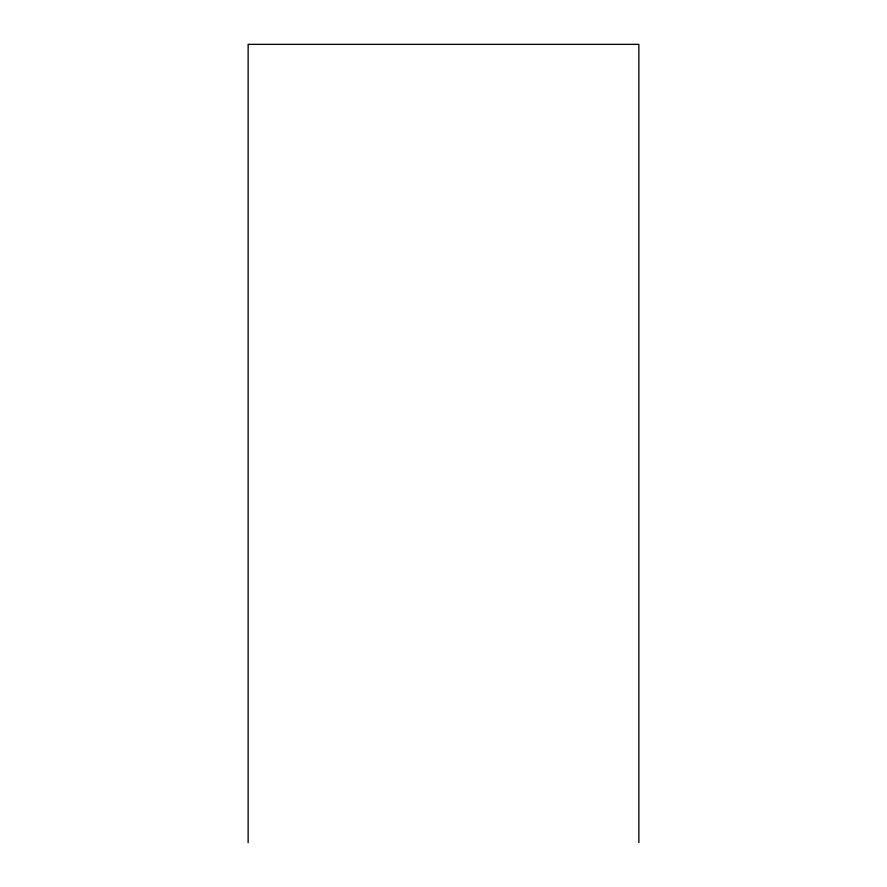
<?xml version="1.0" encoding="UTF-8"?>
<svg xmlns="http://www.w3.org/2000/svg" width="887" height="887" viewBox="0 0 887 887"><rect width="100%" height="100%" fill="white"/><g stroke="black" fill="none" stroke-linecap="round" stroke-linejoin="round"><path stroke-width="1.33" d="M638.862 842.65L638.862 44.35L248.138 44.35L248.138 842.65"/></g></svg>
